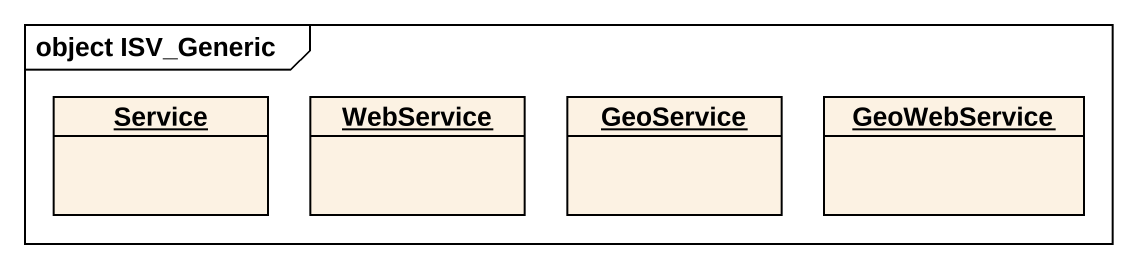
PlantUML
@startuml
mainframe object ISV_Generic
hide circle
hide empty members
object Service #FCF2E3
object WebService #FCF2E3
object GeoService #FCF2E3
object GeoWebService #FCF2E3
@enduml
